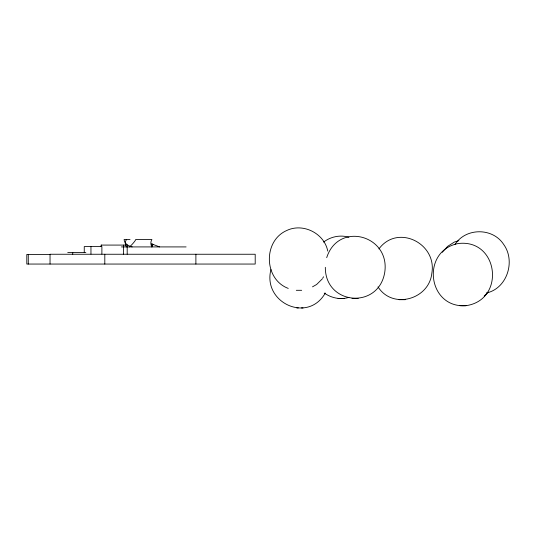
<?xml version="1.0" encoding="UTF-8"?>
<svg xmlns="http://www.w3.org/2000/svg" width="536" height="536" viewBox="0 0 536 536"><rect width="100%" height="100%" fill="white"/><g stroke="black" fill="none" stroke-linecap="round" stroke-linejoin="round"><path stroke-width="0.8" d="M270.955 269.554C262.305 302.545 307.771 323.811 325.285 293.051M326.699 257.682C338.31 221.053 390.255 235.17 384.761 272.234C378.664 309.835 325.084 305.172 325.325 267.323M129.303 246.915A5.025 0.603 -48.5 0 0 133.136 243.23A5.025 0.603 -48.5 0 0 135.729 239.485L151.909 239.485A7.069 7.069 0 0 0 151.594 246.346L151.909 246.915L153.001 244.409L151.909 244.436M322.726 278.177L323.543 276.777M378.932 248.912C397.638 223.546 437.296 243.498 431.815 273.44C428.954 299.591 392.406 309.734 378.021 286.867M442.254 252.295L447.647 246.352L454.327 242.071L458.836 240.677M455.031 244.389C465.905 227.559 492.772 227.559 503.639 244.389C515.86 261.112 507.063 288.703 486.266 293.031M322.31 278.874L316.622 284.502L312.488 286.84M484.189 296.08L488.175 292.14M323.597 242.098C330.618 236.631 340.387 234.607 348.903 237.274M324.233 293.071C331.302 297.936 340.574 300.147 348.862 297.346M466.025 305.681C505.917 299.912 498.641 238.547 458.193 243.538C420.653 250.801 427.427 308.589 466.025 305.681L459.794 305.681M338.062 298.485L344.293 298.485M351.991 298.485L358.222 298.485M399.045 299.691L405.276 299.691M296.797 307.972L298.351 307.925M130.047 239.485L124.124 239.485A12.214 7.906 0 0 0 132.178 246.915M121.431 246.915L186.099 246.915M67.73 252.563L85.861 252.563M50.317 254.459L26.8 254.459L26.8 264.054L255.203 264.054L255.203 254.252L50.042 254.252L50.042 264.054M296.294 290.304L301.688 290.304M301.466 307.925L303.028 307.972M151.909 243.947L159.527 246.915M288.254 288.401C263.786 279.263 262.861 240.919 286.76 230.493C303.054 222.661 324.32 233.361 327.764 251.096M195.888 254.252L195.888 264.054M151.909 243.538L151.909 246.915M127.193 254.158L127.193 245.079L101.096 245.079L101.096 246.594M123.568 245.079L123.568 254.158M104.808 254.252L104.808 264.054M101.887 254.077L101.887 246.594L84.253 246.594L84.253 252.416M101.552 245.079L101.552 246.594M90.959 246.594L90.959 254.077M72.735 252.563L72.735 254.205M28.281 254.459L28.281 264.054M126.55 246.915A5.152 4.167 -90 0 1 126.55 239.485"/></g></svg>
